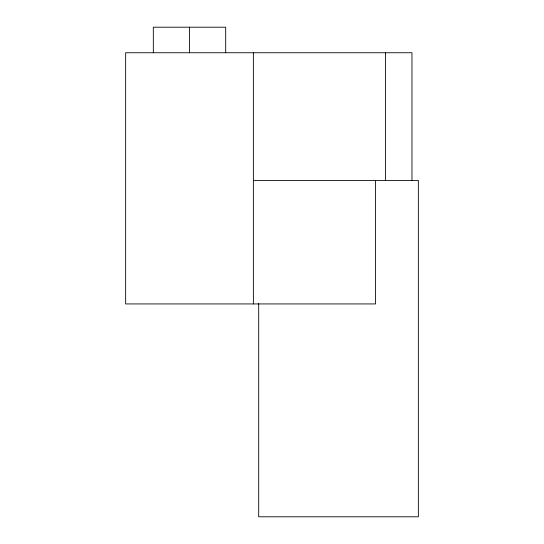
<?xml version="1.0" encoding="UTF-8"?>
<svg xmlns="http://www.w3.org/2000/svg" width="544" height="544" viewBox="0 0 544 544"><rect width="100%" height="100%" fill="white"/><g stroke="black" fill="none" stroke-linecap="round" stroke-linejoin="round"><path stroke-width="0.82" d="M253.375 180.465L418.35 180.465L418.35 516.8L258.692 516.8L258.692 303.62M411.964 180.465L411.964 52.748L125.65 52.748L125.65 303.933L375.557 303.933L375.557 180.465M385.499 52.748L385.499 180.465M253.375 52.748L253.375 303.933M225.699 52.748L225.699 27.2L153.326 27.2L153.326 52.748M189.516 27.2L189.516 52.748"/></g></svg>
